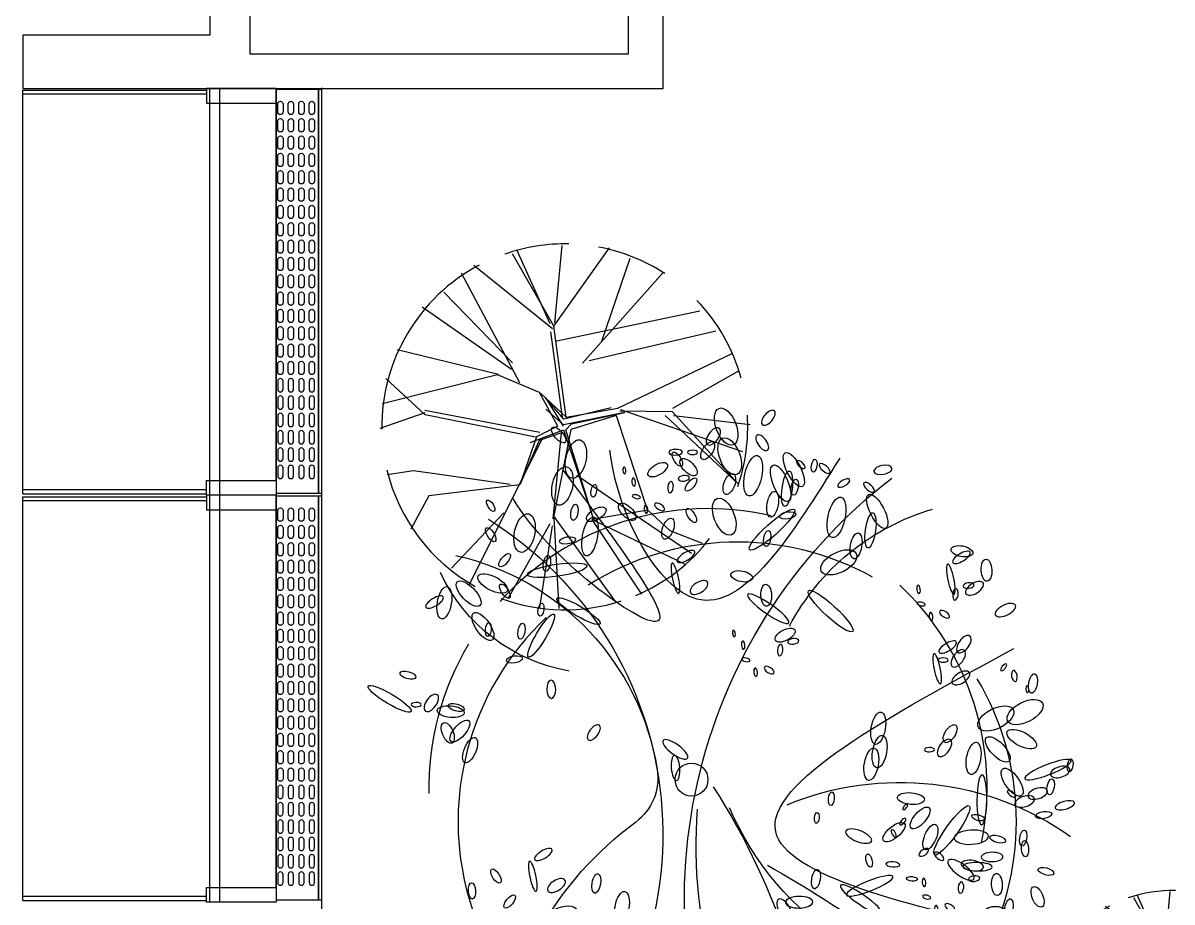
# Model space of a CAD drawing. Extents: x -284868 to 304789, y -137694 to 137894.
# Drawn here: x 122696 to 127005, y -33043 to -29747 of the extents above; entities that cross this region are included whole.
import ezdxf

# ---------------------------------------------------------------- set-up
doc = ezdxf.new("R2010")
doc.units = 0
doc.layers.get('0').update_dxf_attribs({"linetype": 'CONTINUOUS'})
for name, color, linetype in [('0-建筑外轮廓', 8, 'CONTINUOUS'), ('0-窗', 11, 'CONTINUOUS'), ('F-地漏', 8, 'CONTINUOUS'), ('P-平面植物', 251, 'CONTINUOUS')]:
    doc.layers.add(name, color=color, linetype=linetype)

# ---------------------------------------------------------------- blocks, each defined once
blk = doc.blocks.new('A$C3B8026B3')
for p, q in [((949.5, 3980), (949.5, 5395)), ((949.5, 2455), (949.5, 3870))]:
    blk.add_line(p, q)
at = {"elevation": 0}
for points in [[(0, 5444), (688, 5444), (688, 5429.5), (0, 5429.5)], [(0, 3931), (688, 3931), (688, 3945.5), (0, 3945.5)], [(0, 3919), (688, 3919), (688, 3904.5), (0, 3904.5)], [(0, 2406), (688, 2406), (688, 2420.5), (0, 2420.5)]]:
    blk.add_lwpolyline(points, dxfattribs=at)
for points in [[(0, 3931), (0, 5444)], [(700, 3925), (700, 5450)], [(737.5, 3925), (737.5, 5450)], [(700, 2400), (700, 3925)], [(737.5, 2400), (737.5, 3925)], [(0, 2406), (0, 3919)]]:
    blk.add_lwpolyline(points)
for points in [[(688, 5450), (688, 5395), (949.5, 5395), (949.5, 5450)], [(688, 3925), (688, 3980), (949.5, 3980), (949.5, 3925)], [(688, 3925), (688, 3870), (949.5, 3870), (949.5, 3925)], [(688, 2400), (688, 2455), (949.5, 2455), (949.5, 2400)]]:
    blk.add_lwpolyline(points, close=True)
blk = doc.blocks.new('A$C770634BF')
at = {"layer": '0-建筑外轮廓', "color": 42}
blk.add_lwpolyline([(750, -45950), (-1650, -45950), (-1650, -46150), (-950, -46150), (-950, -47250), (-1650, -47250), (-1650, -47450), (750, -47450)], close=True, dxfattribs=at)
at = {"layer": '0-建筑外轮廓', "color": 251}
blk.add_lwpolyline([(620, -46080), (-800, -46080), (-800, -47320), (620, -47320)], close=True, dxfattribs=at)
blk = doc.blocks.new('A$C678165FB')
for p, q in [((-36642.5, 2281, 0), (-36642.5, 3794)), ((-36640.4, 2281, 0), (-36640.4, 3794)), ((-36642.5, 756, 0), (-36642.5, 2269)), ((-36640.4, 756, 0), (-36640.4, 2269))]:
    blk.add_line(p, q)
for points in [[(-36630, 2281), (-36630, 3794), (-36800.5, 3794), (-36800.5, 2281)], [(-36630, 756), (-36630, 2269), (-36800.5, 2269), (-36800.5, 756)]]:
    blk.add_lwpolyline(points, close=True)
blk.add_lwpolyline([(-36630.5, 3800), (-36630.5, -530.5), (-25800, -530.5)])
for points in [[(-36775, 3740), (-36775, 3710, -1), (-36795, 3710), (-36795, 3740, -0.999999)], [(-36735.6, 3740), (-36735.6, 3710, -1), (-36755.6, 3710), (-36755.6, 3740, -0.999999)], [(-36696.3, 3740), (-36696.3, 3710, -1), (-36716.3, 3710), (-36716.3, 3740, -0.999999)], [(-36656.9, 3740), (-36656.9, 3710, -1), (-36676.9, 3710), (-36676.9, 3740, -0.999999)], [(-36775, 3675), (-36775, 3645, -1), (-36795, 3645), (-36795, 3675, -0.999999)], [(-36735.6, 3675), (-36735.6, 3645, -1), (-36755.6, 3645), (-36755.6, 3675, -0.999999)], [(-36696.3, 3675), (-36696.3, 3645, -1), (-36716.3, 3645), (-36716.3, 3675, -0.999999)], [(-36656.9, 3675), (-36656.9, 3645, -1), (-36676.9, 3645), (-36676.9, 3675, -0.999999)], [(-36775, 3610), (-36775, 3580, -1), (-36795, 3580), (-36795, 3610, -0.999999)], [(-36735.6, 3610), (-36735.6, 3580, -1), (-36755.6, 3580), (-36755.6, 3610, -0.999999)], [(-36696.3, 3610), (-36696.3, 3580, -1), (-36716.3, 3580), (-36716.3, 3610, -0.999999)], [(-36656.9, 3610), (-36656.9, 3580, -1), (-36676.9, 3580), (-36676.9, 3610, -0.999999)], [(-36775, 3545), (-36775, 3515, -1), (-36795, 3515), (-36795, 3545, -0.999999)], [(-36735.6, 3545), (-36735.6, 3515, -1), (-36755.6, 3515), (-36755.6, 3545, -0.999999)], [(-36696.3, 3545), (-36696.3, 3515, -1), (-36716.3, 3515), (-36716.3, 3545, -0.999999)], [(-36656.9, 3545), (-36656.9, 3515, -1), (-36676.9, 3515), (-36676.9, 3545, -0.999999)], [(-36775, 3480), (-36775, 3450, -1), (-36795, 3450), (-36795, 3480, -0.999999)], [(-36735.6, 3480), (-36735.6, 3450, -1), (-36755.6, 3450), (-36755.6, 3480, -0.999999)], [(-36696.3, 3480), (-36696.3, 3450, -1), (-36716.3, 3450), (-36716.3, 3480, -0.999999)], [(-36656.9, 3480), (-36656.9, 3450, -1), (-36676.9, 3450), (-36676.9, 3480, -0.999999)], [(-36775, 3415), (-36775, 3385, -1), (-36795, 3385), (-36795, 3415, -0.999999)], [(-36735.6, 3415), (-36735.6, 3385, -1), (-36755.6, 3385), (-36755.6, 3415, -0.999999)], [(-36696.3, 3415), (-36696.3, 3385, -1), (-36716.3, 3385), (-36716.3, 3415, -0.999999)], [(-36656.9, 3415), (-36656.9, 3385, -1), (-36676.9, 3385), (-36676.9, 3415, -0.999999)], [(-36775, 3350), (-36775, 3320, -1), (-36795, 3320), (-36795, 3350, -0.999999)], [(-36735.6, 3350), (-36735.6, 3320, -1), (-36755.6, 3320), (-36755.6, 3350, -0.999999)], [(-36696.3, 3350), (-36696.3, 3320, -1), (-36716.3, 3320), (-36716.3, 3350, -0.999999)], [(-36656.9, 3350), (-36656.9, 3320, -1), (-36676.9, 3320), (-36676.9, 3350, -0.999999)], [(-36775, 3285), (-36775, 3255, -1), (-36795, 3255), (-36795, 3285, -0.999999)], [(-36735.6, 3285), (-36735.6, 3255, -1), (-36755.6, 3255), (-36755.6, 3285, -0.999999)], [(-36696.3, 3285), (-36696.3, 3255, -1), (-36716.3, 3255), (-36716.3, 3285, -0.999999)], [(-36656.9, 3285), (-36656.9, 3255, -1), (-36676.9, 3255), (-36676.9, 3285, -0.999999)], [(-36775, 3220), (-36775, 3190, -1), (-36795, 3190), (-36795, 3220, -0.999999)], [(-36735.6, 3220), (-36735.6, 3190, -1), (-36755.6, 3190), (-36755.6, 3220, -0.999999)], [(-36696.3, 3220), (-36696.3, 3190, -1), (-36716.3, 3190), (-36716.3, 3220, -0.999999)], [(-36656.9, 3220), (-36656.9, 3190, -1), (-36676.9, 3190), (-36676.9, 3220, -0.999999)], [(-36775, 3155), (-36775, 3125, -1), (-36795, 3125), (-36795, 3155, -0.999999)], [(-36735.6, 3155), (-36735.6, 3125, -1), (-36755.6, 3125), (-36755.6, 3155, -0.999999)], [(-36696.3, 3155), (-36696.3, 3125, -1), (-36716.3, 3125), (-36716.3, 3155, -0.999999)], [(-36656.9, 3155), (-36656.9, 3125, -1), (-36676.9, 3125), (-36676.9, 3155, -0.999999)], [(-36775, 3090), (-36775, 3060, -1), (-36795, 3060), (-36795, 3090, -0.999999)], [(-36735.6, 3090), (-36735.6, 3060, -1), (-36755.6, 3060), (-36755.6, 3090, -0.999999)], [(-36696.3, 3090), (-36696.3, 3060, -1), (-36716.3, 3060), (-36716.3, 3090, -0.999999)], [(-36656.9, 3090), (-36656.9, 3060, -1), (-36676.9, 3060), (-36676.9, 3090, -0.999999)], [(-36775, 3025), (-36775, 2995, -1), (-36795, 2995), (-36795, 3025, -0.999999)], [(-36735.6, 3025), (-36735.6, 2995, -1), (-36755.6, 2995), (-36755.6, 3025, -0.999999)], [(-36696.3, 3025), (-36696.3, 2995, -1), (-36716.3, 2995), (-36716.3, 3025, -0.999999)], [(-36656.9, 3025), (-36656.9, 2995, -1), (-36676.9, 2995), (-36676.9, 3025, -0.999999)], [(-36775, 2960), (-36775, 2930, -1), (-36795, 2930), (-36795, 2960, -0.999999)], [(-36735.6, 2960), (-36735.6, 2930, -1), (-36755.6, 2930), (-36755.6, 2960, -0.999999)], [(-36696.3, 2960), (-36696.3, 2930, -1), (-36716.3, 2930), (-36716.3, 2960, -0.999999)], [(-36656.9, 2960), (-36656.9, 2930, -1), (-36676.9, 2930), (-36676.9, 2960, -0.999999)], [(-36775, 2895), (-36775, 2865, -1), (-36795, 2865), (-36795, 2895, -0.999999)], [(-36735.6, 2895), (-36735.6, 2865, -1), (-36755.6, 2865), (-36755.6, 2895, -0.999999)], [(-36696.3, 2895), (-36696.3, 2865, -1), (-36716.3, 2865), (-36716.3, 2895, -0.999999)], [(-36656.9, 2895), (-36656.9, 2865, -1), (-36676.9, 2865), (-36676.9, 2895, -0.999999)], [(-36775, 2830), (-36775, 2800, -1), (-36795, 2800), (-36795, 2830, -0.999999)], [(-36735.6, 2830), (-36735.6, 2800, -1), (-36755.6, 2800), (-36755.6, 2830, -0.999999)], [(-36696.3, 2830), (-36696.3, 2800, -1), (-36716.3, 2800), (-36716.3, 2830, -0.999999)], [(-36656.9, 2830), (-36656.9, 2800, -1), (-36676.9, 2800), (-36676.9, 2830, -0.999999)], [(-36775, 2765), (-36775, 2735, -1), (-36795, 2735), (-36795, 2765, -0.999999)], [(-36735.6, 2765), (-36735.6, 2735, -1), (-36755.6, 2735), (-36755.6, 2765, -0.999999)], [(-36696.3, 2765), (-36696.3, 2735, -1), (-36716.3, 2735), (-36716.3, 2765, -0.999999)], [(-36656.9, 2765), (-36656.9, 2735, -1), (-36676.9, 2735), (-36676.9, 2765, -0.999999)], [(-36775, 2670), (-36775, 2700, 1), (-36795, 2700), (-36795, 2670, 0.999999)], [(-36735.6, 2670), (-36735.6, 2700, 1), (-36755.6, 2700), (-36755.6, 2670, 0.999999)], [(-36696.3, 2670), (-36696.3, 2700, 1), (-36716.3, 2700), (-36716.3, 2670, 0.999999)], [(-36656.9, 2670), (-36656.9, 2700, 1), (-36676.9, 2700), (-36676.9, 2670, 0.999999)], [(-36775, 2605), (-36775, 2635, 1), (-36795, 2635), (-36795, 2605, 0.999999)], [(-36735.6, 2605), (-36735.6, 2635, 1), (-36755.6, 2635), (-36755.6, 2605, 0.999999)], [(-36696.3, 2605), (-36696.3, 2635, 1), (-36716.3, 2635), (-36716.3, 2605, 0.999999)], [(-36656.9, 2605), (-36656.9, 2635, 1), (-36676.9, 2635), (-36676.9, 2605, 0.999999)], [(-36775, 2540), (-36775, 2570, 1), (-36795, 2570), (-36795, 2540, 0.999999)], [(-36735.6, 2540), (-36735.6, 2570, 1), (-36755.6, 2570), (-36755.6, 2540, 0.999999)], [(-36696.3, 2540), (-36696.3, 2570, 1), (-36716.3, 2570), (-36716.3, 2540, 0.999999)], [(-36656.9, 2540), (-36656.9, 2570, 1), (-36676.9, 2570), (-36676.9, 2540, 0.999999)], [(-36775, 2475), (-36775, 2505, 1), (-36795, 2505), (-36795, 2475, 0.999999)], [(-36735.6, 2475), (-36735.6, 2505, 1), (-36755.6, 2505), (-36755.6, 2475, 0.999999)], [(-36696.3, 2475), (-36696.3, 2505, 1), (-36716.3, 2505), (-36716.3, 2475, 0.999999)], [(-36656.9, 2475), (-36656.9, 2505, 1), (-36676.9, 2505), (-36676.9, 2475, 0.999999)], [(-36775, 2410), (-36775, 2440, 1), (-36795, 2440), (-36795, 2410, 0.999999)], [(-36735.6, 2410), (-36735.6, 2440, 1), (-36755.6, 2440), (-36755.6, 2410, 0.999999)], [(-36696.3, 2410), (-36696.3, 2440, 1), (-36716.3, 2440), (-36716.3, 2410, 0.999999)], [(-36656.9, 2410), (-36656.9, 2440, 1), (-36676.9, 2440), (-36676.9, 2410, 0.999999)], [(-36775, 2345), (-36775, 2375, 1), (-36795, 2375), (-36795, 2345, 0.999999)], [(-36735.6, 2345), (-36735.6, 2375, 1), (-36755.6, 2375), (-36755.6, 2345, 0.999999)], [(-36696.3, 2345), (-36696.3, 2375, 1), (-36716.3, 2375), (-36716.3, 2345, 0.999999)], [(-36656.9, 2345), (-36656.9, 2375, 1), (-36676.9, 2375), (-36676.9, 2345, 0.999999)], [(-36775, 2215), (-36775, 2185, -1), (-36795, 2185), (-36795, 2215, -0.999999)], [(-36735.6, 2215), (-36735.6, 2185, -1), (-36755.6, 2185), (-36755.6, 2215, -0.999999)], [(-36696.3, 2215), (-36696.3, 2185, -1), (-36716.3, 2185), (-36716.3, 2215, -0.999999)], [(-36656.9, 2215), (-36656.9, 2185, -1), (-36676.9, 2185), (-36676.9, 2215, -0.999999)], [(-36775, 2150), (-36775, 2120, -1), (-36795, 2120), (-36795, 2150, -0.999999)], [(-36735.6, 2150), (-36735.6, 2120, -1), (-36755.6, 2120), (-36755.6, 2150, -0.999999)], [(-36696.3, 2150), (-36696.3, 2120, -1), (-36716.3, 2120), (-36716.3, 2150, -0.999999)], [(-36656.9, 2150), (-36656.9, 2120, -1), (-36676.9, 2120), (-36676.9, 2150, -0.999999)], [(-36775, 2085), (-36775, 2055, -1), (-36795, 2055), (-36795, 2085, -0.999999)], [(-36735.6, 2085), (-36735.6, 2055, -1), (-36755.6, 2055), (-36755.6, 2085, -0.999999)], [(-36696.3, 2085), (-36696.3, 2055, -1), (-36716.3, 2055), (-36716.3, 2085, -0.999999)], [(-36656.9, 2085), (-36656.9, 2055, -1), (-36676.9, 2055), (-36676.9, 2085, -0.999999)], [(-36775, 2020), (-36775, 1990, -1), (-36795, 1990), (-36795, 2020, -0.999999)], [(-36735.6, 2020), (-36735.6, 1990, -1), (-36755.6, 1990), (-36755.6, 2020, -0.999999)], [(-36696.3, 2020), (-36696.3, 1990, -1), (-36716.3, 1990), (-36716.3, 2020, -0.999999)], [(-36656.9, 2020), (-36656.9, 1990, -1), (-36676.9, 1990), (-36676.9, 2020, -0.999999)], [(-36775, 1955), (-36775, 1925, -1), (-36795, 1925), (-36795, 1955, -0.999999)], [(-36735.6, 1955), (-36735.6, 1925, -1), (-36755.6, 1925), (-36755.6, 1955, -0.999999)], [(-36696.3, 1955), (-36696.3, 1925, -1), (-36716.3, 1925), (-36716.3, 1955, -0.999999)], [(-36656.9, 1955), (-36656.9, 1925, -1), (-36676.9, 1925), (-36676.9, 1955, -0.999999)], [(-36775, 1890), (-36775, 1860, -1), (-36795, 1860), (-36795, 1890, -0.999999)], [(-36735.6, 1890), (-36735.6, 1860, -1), (-36755.6, 1860), (-36755.6, 1890, -0.999999)], [(-36696.3, 1890), (-36696.3, 1860, -1), (-36716.3, 1860), (-36716.3, 1890, -0.999999)], [(-36656.9, 1890), (-36656.9, 1860, -1), (-36676.9, 1860), (-36676.9, 1890, -0.999999)], [(-36775, 1825), (-36775, 1795, -1), (-36795, 1795), (-36795, 1825, -0.999999)], [(-36735.6, 1825), (-36735.6, 1795, -1), (-36755.6, 1795), (-36755.6, 1825, -0.999999)], [(-36696.3, 1825), (-36696.3, 1795, -1), (-36716.3, 1795), (-36716.3, 1825, -0.999999)], [(-36656.9, 1825), (-36656.9, 1795, -1), (-36676.9, 1795), (-36676.9, 1825, -0.999999)], [(-36775, 1760), (-36775, 1730, -1), (-36795, 1730), (-36795, 1760, -0.999999)], [(-36735.6, 1760), (-36735.6, 1730, -1), (-36755.6, 1730), (-36755.6, 1760, -0.999999)], [(-36696.3, 1760), (-36696.3, 1730, -1), (-36716.3, 1730), (-36716.3, 1760, -0.999999)], [(-36656.9, 1760), (-36656.9, 1730, -1), (-36676.9, 1730), (-36676.9, 1760, -0.999999)], [(-36775, 1695), (-36775, 1665, -1), (-36795, 1665), (-36795, 1695, -0.999999)], [(-36735.6, 1695), (-36735.6, 1665, -1), (-36755.6, 1665), (-36755.6, 1695, -0.999999)], [(-36696.3, 1695), (-36696.3, 1665, -1), (-36716.3, 1665), (-36716.3, 1695, -0.999999)], [(-36656.9, 1695), (-36656.9, 1665, -1), (-36676.9, 1665), (-36676.9, 1695, -0.999999)], [(-36775, 1630), (-36775, 1600, -1), (-36795, 1600), (-36795, 1630, -0.999999)], [(-36735.6, 1630), (-36735.6, 1600, -1), (-36755.6, 1600), (-36755.6, 1630, -0.999999)], [(-36696.3, 1630), (-36696.3, 1600, -1), (-36716.3, 1600), (-36716.3, 1630, -0.999999)], [(-36656.9, 1630), (-36656.9, 1600, -1), (-36676.9, 1600), (-36676.9, 1630, -0.999999)], [(-36775, 1565), (-36775, 1535, -1), (-36795, 1535), (-36795, 1565, -0.999999)], [(-36735.6, 1565), (-36735.6, 1535, -1), (-36755.6, 1535), (-36755.6, 1565, -0.999999)], [(-36696.3, 1565), (-36696.3, 1535, -1), (-36716.3, 1535), (-36716.3, 1565, -0.999999)], [(-36656.9, 1565), (-36656.9, 1535, -1), (-36676.9, 1535), (-36676.9, 1565, -0.999999)], [(-36775, 1500), (-36775, 1470, -1), (-36795, 1470), (-36795, 1500, -0.999999)], [(-36735.6, 1500), (-36735.6, 1470, -1), (-36755.6, 1470), (-36755.6, 1500, -0.999999)], [(-36696.3, 1500), (-36696.3, 1470, -1), (-36716.3, 1470), (-36716.3, 1500, -0.999999)], [(-36656.9, 1500), (-36656.9, 1470, -1), (-36676.9, 1470), (-36676.9, 1500, -0.999999)], [(-36775, 1435), (-36775, 1405, -1), (-36795, 1405), (-36795, 1435, -0.999999)], [(-36735.6, 1435), (-36735.6, 1405, -1), (-36755.6, 1405), (-36755.6, 1435, -0.999999)], [(-36696.3, 1435), (-36696.3, 1405, -1), (-36716.3, 1405), (-36716.3, 1435, -0.999999)], [(-36656.9, 1435), (-36656.9, 1405, -1), (-36676.9, 1405), (-36676.9, 1435, -0.999999)], [(-36775, 1370), (-36775, 1340, -1), (-36795, 1340), (-36795, 1370, -0.999999)], [(-36735.6, 1370), (-36735.6, 1340, -1), (-36755.6, 1340), (-36755.6, 1370, -0.999999)], [(-36696.3, 1370), (-36696.3, 1340, -1), (-36716.3, 1340), (-36716.3, 1370, -0.999999)], [(-36656.9, 1370), (-36656.9, 1340, -1), (-36676.9, 1340), (-36676.9, 1370, -0.999999)], [(-36775, 1305), (-36775, 1275, -1), (-36795, 1275), (-36795, 1305, -0.999999)], [(-36735.6, 1305), (-36735.6, 1275, -1), (-36755.6, 1275), (-36755.6, 1305, -0.999999)], [(-36696.3, 1305), (-36696.3, 1275, -1), (-36716.3, 1275), (-36716.3, 1305, -0.999999)], [(-36656.9, 1305), (-36656.9, 1275, -1), (-36676.9, 1275), (-36676.9, 1305, -0.999999)], [(-36775, 1240), (-36775, 1210, -1), (-36795, 1210), (-36795, 1240, -0.999999)], [(-36735.6, 1240), (-36735.6, 1210, -1), (-36755.6, 1210), (-36755.6, 1240, -0.999999)], [(-36696.3, 1240), (-36696.3, 1210, -1), (-36716.3, 1210), (-36716.3, 1240, -0.999999)], [(-36656.9, 1240), (-36656.9, 1210, -1), (-36676.9, 1210), (-36676.9, 1240, -0.999999)], [(-36775, 1145), (-36775, 1175, 1), (-36795, 1175), (-36795, 1145, 0.999999)], [(-36735.6, 1145), (-36735.6, 1175, 1), (-36755.6, 1175), (-36755.6, 1145, 0.999999)], [(-36696.3, 1145), (-36696.3, 1175, 1), (-36716.3, 1175), (-36716.3, 1145, 0.999999)], [(-36656.9, 1145), (-36656.9, 1175, 1), (-36676.9, 1175), (-36676.9, 1145, 0.999999)], [(-36775, 1080), (-36775, 1110, 1), (-36795, 1110), (-36795, 1080, 0.999999)], [(-36735.6, 1080), (-36735.6, 1110, 1), (-36755.6, 1110), (-36755.6, 1080, 0.999999)], [(-36696.3, 1080), (-36696.3, 1110, 1), (-36716.3, 1110), (-36716.3, 1080, 0.999999)], [(-36656.9, 1080), (-36656.9, 1110, 1), (-36676.9, 1110), (-36676.9, 1080, 0.999999)], [(-36775, 1015), (-36775, 1045, 1), (-36795, 1045), (-36795, 1015, 0.999999)], [(-36735.6, 1015), (-36735.6, 1045, 1), (-36755.6, 1045), (-36755.6, 1015, 0.999999)], [(-36696.3, 1015), (-36696.3, 1045, 1), (-36716.3, 1045), (-36716.3, 1015, 0.999999)], [(-36656.9, 1015), (-36656.9, 1045, 1), (-36676.9, 1045), (-36676.9, 1015, 0.999999)], [(-36775, 950), (-36775, 980, 1), (-36795, 980), (-36795, 950, 0.999999)], [(-36735.6, 950), (-36735.6, 980, 1), (-36755.6, 980), (-36755.6, 950, 0.999999)], [(-36696.3, 950), (-36696.3, 980, 1), (-36716.3, 980), (-36716.3, 950, 0.999999)], [(-36656.9, 950), (-36656.9, 980, 1), (-36676.9, 980), (-36676.9, 950, 0.999999)], [(-36775, 885), (-36775, 915, 1), (-36795, 915), (-36795, 885, 0.999999)], [(-36735.6, 885), (-36735.6, 915, 1), (-36755.6, 915), (-36755.6, 885, 0.999999)], [(-36696.3, 885), (-36696.3, 915, 1), (-36716.3, 915), (-36716.3, 885, 0.999999)], [(-36656.9, 885), (-36656.9, 915, 1), (-36676.9, 915), (-36676.9, 885, 0.999999)], [(-36775, 820), (-36775, 850, 1), (-36795, 850), (-36795, 820, 0.999999)], [(-36735.6, 820), (-36735.6, 850, 1), (-36755.6, 850), (-36755.6, 820, 0.999999)], [(-36696.3, 820), (-36696.3, 850, 1), (-36716.3, 850), (-36716.3, 820, 0.999999)], [(-36656.9, 820), (-36656.9, 850, 1), (-36676.9, 850), (-36676.9, 820, 0.999999)]]:
    blk.add_lwpolyline(points, format="xyb", close=True)
blk = doc.blocks.new('yld.studio@foxmail.com-15')
at = {"color": 251}
blk.add_circle((67569.1, -97904.1), 44.8, dxfattribs=at)
for centre, start, end in [((67613.8, -97926.4), 76.8896, 138.1177), ((67693.5, -98017.5), 61.0105, 122.2385), ((67613.8, -97926.4), 348.5882, 46.5714), ((67693.5, -98017.5), 133.1644, 165.3241), ((67613.8, -97926.4), 149.0435, 181.2033), ((67693.5, -98017.5), 332.7091, 30.6923), ((67693.5, -98017.5), 165.3241, 242.6562), ((67613.8, -97926.4), 270.5201, 325.0744), ((67613.8, -97926.4), 226.0477, 258.5353), ((67693.5, -98017.5), 254.641, 309.1952)]:
    blk.add_arc(centre, 760, start, end, dxfattribs=at)
for centre, major_axis, ratio in [((67663.4, -96943), (19.4, -49.7), 0.514982), ((67254.3, -97031.6), (-11.3, -52.2), 0.514982), ((67673.2, -97023.9), (19.4, -49.7), 0.514982), ((67477, -97060.3), (25.5, 15.6), 0.489709), ((67736.9, -97076.8), (-11.9, -54.9), 0.414379), ((67217.7, -97104.4), (-11.3, -52.2), 0.514982), ((67672.1, -97099.4), (-10.1, -28.2), 0.489709), ((67811.8, -97097.3), (20.7, -49.3), 0.38159), ((67829.2, -97112.1), (-6.6, -47.9), 0.283409), ((67658.2, -97188.3), (19.4, -49.7), 0.514982), ((67964, -97190.2), (-11.9, -54.9), 0.414379), ((67309.9, -97181.8), (25.5, 15.6), 0.489709), ((67788.2, -97223.4), (61.1, 54.6), 0.200035), ((67114.4, -97233.1), (-11.3, -52.2), 0.514982), ((67292.6, -97242.3), (-10.1, -52.5), 0.38159), ((67505.1, -97221), (-10.1, -28.2), 0.489709), ((68056.3, -97225.4), (-6.6, -47.9), 0.283409), ((68305.4, -97282.5), (29.4, -5.6), 0.489709), ((67203.3, -97334.2), (81.1, 11.7), 0.200035), ((67705.7, -97350.7), (29.4, -5.6), 0.489709), ((67947.6, -97445.4), (60.3, -55.5), 0.200035), ((67261.4, -97445.4), (58.6, -34.7), 0.200035), ((67015.8, -97495.7), (-1.6, -18.4), 0.42873), ((67159.8, -97512.1), (-34.6, -58.6), 0.200035), ((66747.1, -97684.1), (58.6, -34.7), 0.200035), ((66913.5, -97719.2), (36.8, -3.3), 0.42873), ((66905.5, -97776.9), (11.5, -27.6), 0.489709), ((66938.4, -97771.9), (24.3, 27.9), 0.42873), ((67949.6, -97956.2), (-1.6, -18.4), 0.42873), ((68166.5, -97955.7), (36.8, -3.3), 0.42873), ((68191.5, -98008.5), (24.3, 27.9), 0.42873), ((67910, -98008.5), (-1.3, -14.7), 0.42873), ((68024.2, -98058.1), (34.2, -14.2), 0.42873), ((68120.5, -98047.2), (28.4, 23.7), 0.42873), ((68477, -98092.3), (1.2, -22.2), 0.42873), ((68117.3, -98134.9), (18.4, -1.6), 0.42873), ((68333.6, -98138.1), (29.4, -5.6), 0.489709), ((68169.5, -98174.6), (14.7, -1.3), 0.42873), ((66971.4, -98207), (1.2, -22.2), 0.42873), ((68511.2, -98223.3), (11.5, -27.6), 0.489709), ((67005.6, -98338), (11.5, -27.6), 0.489709), ((68259, -98339.9), (22.6, -19.6), 0.489709), ((67011.1, -98356.1), (-10.1, -28.2), 0.489709), ((67332.3, -98569.6), (1.2, -22.2), 0.42873), ((67092.3, -98640.9), (60.3, -55.5), 0.200035), ((67635.7, -98626.5), (29.4, -5.6), 0.489709), ((67465.8, -98681.4), (29.4, -5.6), 0.489709), ((67366.5, -98700.6), (11.5, -27.6), 0.489709), ((67375.5, -98793.4), (-11.9, -54.9), 0.414379), ((68060.6, -98772.1), (26.3, -4.6), 0.42873), ((67467.8, -98828.7), (-6.6, -47.9), 0.283409), ((67561.1, -98828.3), (22.6, -19.6), 0.489709)]:
    blk.add_ellipse(centre, major_axis=major_axis, ratio=ratio, start_param=3.141593, end_param=9.424778, dxfattribs=at)
at = {"color": 251, "extrusion": (0, 0, -1)}
for centre, major_axis, ratio in [((67778.4, -96919), (16.2, 18.9), 0.489709), ((67628.5, -96969.7), (-16.1, -22.2), 0.514982), ((67761.8, -96987), (14.5, -20.2), 0.489709), ((67525.9, -97012.8), (18.3, 0.3), 0.42873), ((67571.9, -97013.2), (13.7, 0.2), 0.42873), ((67613.2, -97008.6), (-16.1, -22.2), 0.514982), ((67866.7, -97046.5), (11.1, -9.8), 0.42873), ((67931.5, -97057), (13.9, -12.2), 0.42873), ((67386.2, -97062.4), (1.02, -9.08), 0.42873), ((67411.5, -97094.1), (1.3, -11.3), 0.42873), ((67512.1, -97107.8), (-1.7, -15.2), 0.489709), ((67547.9, -97083.7), (15.2, 1.9), 0.489709), ((68052.3, -97108.4), (13.9, -12.2), 0.42873), ((67445.3, -97167.8), (1.3, -11.3), 0.42873), ((67553.9, -97296.7), (23.5, 14.1), 0.38159), ((68303.9, -97299.1), (23.5, 14.1), 0.38159), ((67525.2, -97355.9), (8.6, -41.1), 0.200035), ((68275.2, -97358.3), (8.6, -41.1), 0.200035), ((67589.5, -97381), (23.2, 14.6), 0.514982), ((68187.1, -97386.2), (1.3, -11.3), 0.42873), ((68287.7, -97400), (-1.7, -15.2), 0.489709), ((68323.5, -97375.8), (15.2, 1.9), 0.489709), ((68339.5, -97383.4), (23.2, 14.6), 0.514982), ((66869.4, -97420.7), (23.5, 14.1), 0.38159), ((67778, -97438.9), (56, -38.7), 0.200035), ((68220.9, -97459.9), (1.3, -11.3), 0.42873), ((67684.4, -97506.4), (1.02, -9.08), 0.42873), ((68310.6, -97535.1), (-16.1, -22.2), 0.514982), ((67709.7, -97538.1), (1.3, -11.3), 0.42873), ((67810.3, -97551.8), (-1.7, -15.2), 0.489709), ((67846.1, -97527.6), (15.2, 1.9), 0.489709), ((68266.5, -97543.2), (23.5, 14.1), 0.38159), ((68237.9, -97602.3), (8.6, -41.1), 0.200035), ((68254, -97578.6), (13.7, 0.2), 0.42873), ((68295.2, -97573.9), (-16.1, -22.2), 0.514982), ((67743.5, -97611.8), (1.3, -11.3), 0.42873), ((68302.2, -97627.4), (23.2, 14.6), 0.514982), ((68483.4, -97658.1), (1.02, -9.08), 0.42873), ((66819.6, -97700.1), (13.7, 0.2), 0.42873), ((66860.8, -97695.4), (-16.1, -22.2), 0.514982), ((67303.1, -97776.1), (-15, -19.8), 0.489709), ((68273.2, -97779.1), (-16.1, -22.2), 0.514982), ((67524.9, -97821.9), (33.3, -24.2), 0.336016), ((68257.9, -97817.9), (-16.1, -22.2), 0.514982), ((68216.7, -97822.6), (13.7, 0.2), 0.42873), ((67525.5, -97872.5), (2.8, -34.2), 0.336016), ((68539.8, -97877), (63.3, 25.1), 0.200035), ((68359.6, -97958.9), (-0.6, -68.1), 0.200035), ((68440.1, -97942.8), (11.1, -8), 0.42873), ((67165.7, -98108.1), (23.5, 14.1), 0.38159), ((68243.4, -98112.8), (11.6, -10), 0.489709), ((68387.5, -98114.8), (29.6, 0.5), 0.42873), ((67137, -98167.3), (8.6, -41.1), 0.200035), ((68302.8, -98149.7), (34.8, -25.2), 0.368424), ((68054.1, -98193.3), (63.3, 25.1), 0.200035), ((68338.4, -98173.8), (15.2, 1.9), 0.489709), ((67201.3, -98192.4), (23.2, 14.6), 0.514982), ((68031, -98230.6), (56, -38.7), 0.200035), ((68201.9, -98184.2), (1.3, -11.3), 0.42873), ((68302.6, -98198), (-1.7, -15.2), 0.489709), ((67823.4, -98262.4), (16.7, -33), 0.42873), ((67862.3, -98238), (37, 0.6), 0.42873), ((68235.8, -98257.9), (1.3, -11.3), 0.42873), ((67945.7, -98301.2), (21.8, -16.6), 0.38159), ((67996.3, -98304.6), (37, 0.6), 0.42873), ((67172.4, -98344), (-16.1, -22.2), 0.514982), ((67455.4, -98343.8), (61, 30.3), 0.200035), ((67967.6, -98355.4), (22.2, -29.6), 0.42873), ((67137.4, -98356.7), (-1.1, -27.4), 0.514982), ((67157, -98382.9), (-16.1, -22.2), 0.514982), ((67606.4, -98395.3), (-26.1, -35.9), 0.514982), ((67880.7, -98365.6), (22.2, -16.1), 0.514982), ((67115.8, -98387.5), (13.7, 0.2), 0.42873), ((67936.1, -98405.3), (11.7, -35.1), 0.42873), ((67964.2, -98379.5), (22.2, -16.1), 0.514982), ((68003.1, -98394.8), (22.2, -16.1), 0.514982), ((68035.6, -98399.2), (26.6, -25.7), 0.42873), ((67710.7, -98500.7), (-27, -35.3), 0.38159), ((67447.1, -98505.8), (18.5, 0.3), 0.42873), ((67583.9, -98530.6), (-26.1, -35.9), 0.514982), ((67189.9, -98542.6), (1.3, -11.3), 0.42873), ((67290.6, -98556.3), (-1.7, -15.2), 0.489709), ((67323, -98549), (18.5, 0.3), 0.42873), ((67326.4, -98532.1), (15.2, 1.9), 0.489709), ((67388.3, -98543.5), (-5.6, -17.6), 0.42873), ((67559.1, -98593.6), (-26.1, -35.9), 0.514982), ((67223.8, -98616.3), (1.3, -11.3), 0.42873), ((67268, -98584.8), (14.8, 0.2), 0.42873), ((67492.3, -98601.1), (22.2, 0.3), 0.42873), ((67611.5, -98676.1), (-26.1, -35.9), 0.514982), ((68134.7, -98714.4), (20, -21.8), 0.42873)]:
    blk.add_ellipse(centre, major_axis=major_axis, ratio=ratio, dxfattribs=at)
at = {"color": 251}
for centre, major_axis, ratio in [((67207.5, -96965.7), (17.5, -20.2), 0.42873), ((67530.4, -97031.6), (11.9, -18.8), 0.42873), ((67847.6, -97060.3), (23.4, -46.1), 0.368424), ((67561, -97053.5), (21.2, -21.1), 0.489709), ((67903, -97049.6), (-3.1, -17.5), 0.42873), ((67303.2, -97117.9), (-3.1, -17.5), 0.42873), ((67567.8, -97101), (14.1, 17.2), 0.42873), ((67850, -97108.1), (-3.9, -21.9), 0.42873), ((67790, -97154.4), (-6.2, -35.1), 0.42873), ((68074.8, -97173.7), (23.4, -46.1), 0.368424), ((67022.5, -97158.6), (9.5, -15.1), 0.42873), ((67250.3, -97176.4), (-3.9, -21.9), 0.42873), ((67393.9, -97175), (21.2, -21.1), 0.489709), ((67568.6, -97185), (11.9, -18.8), 0.42873), ((67831, -97184.7), (22, 3.3), 0.42873), ((67022.6, -97237.5), (11.9, -18.8), 0.42873), ((67775.1, -97247.4), (-3.9, -21.9), 0.42873), ((67231.2, -97252.9), (22, 3.3), 0.42873), ((68017.1, -97267.7), (-6.2, -35.1), 0.42873), ((67060, -97306.9), (14.1, 17.2), 0.42873), ((67175.3, -97315.6), (-3.9, -21.9), 0.42873), ((67970, -97312.6), (47.6, 24.1), 0.514982), ((68372.2, -97334), (1.5, -29.9), 0.489709), ((67027.5, -97370.2), (39.5, -20.6), 0.42873), ((66896.3, -97422.6), (-7.7, -43.9), 0.42873), ((66962.2, -97398.1), (30.9, -32.1), 0.42873), ((67060.8, -97390.9), (11.9, -18.8), 0.42873), ((67772.4, -97402.2), (1.5, -29.9), 0.489709), ((67001.3, -97487.3), (25.5, -36.5), 0.42873), ((67159.2, -97441.7), (-3.1, -17.5), 0.42873), ((68423.5, -97442.7), (26.4, 14.1), 0.489709), ((67106.2, -97500.2), (-3.9, -21.9), 0.42873), ((67823.8, -97510.9), (26.4, 14.1), 0.489709), ((67087.2, -97576.8), (22, 3.3), 0.42873), ((66796.9, -97619.6), (21.5, -5.9), 0.42873), ((68498.8, -97642.3), (-4.6, -26.3), 0.42873), ((66928.4, -97707.6), (21.5, -5.9), 0.42873), ((68477.2, -97720.2), (47.6, 24.1), 0.514982), ((68077.4, -97764.3), (-7.7, -43.9), 0.42873), ((68397.6, -97737.7), (47.6, 24.1), 0.514982), ((66966.2, -97824), (-14.2, -34.2), 0.42873), ((68081.2, -97828), (-7.7, -43.9), 0.42873), ((68402.9, -97822), (30.9, -32.1), 0.42873), ((68468.2, -97794.1), (39.5, -20.6), 0.42873), ((68058.6, -97862.3), (-7.7, -43.9), 0.42873), ((68337, -97846.5), (-7.7, -43.9), 0.42873), ((68599.9, -97865.5), (-3.1, -17.5), 0.42873), ((68442, -97911.2), (25.5, -36.5), 0.42873), ((68546.9, -97924), (-3.9, -21.9), 0.42873), ((68277.8, -98042.3), (-47.6, -66.7), 0.200035), ((68349.4, -98007.7), (17.2, -4.8), 0.42873), ((68527.9, -98000.6), (22, 3.3), 0.42873), ((68219.3, -98060.5), (-14.2, -34.2), 0.42873), ((68472, -98063.3), (-3.9, -21.9), 0.42873), ((68402.6, -98066), (21.5, -5.9), 0.42873), ((68052.6, -98124.7), (4.3, -18), 0.42873), ((67036.5, -98166.7), (11.9, -18.8), 0.42873), ((67309.7, -98186.7), (-4.6, -26.3), 0.42873), ((67907.8, -98174.9), (-4.6, -26.3), 0.42873), ((68400.4, -98189.6), (1.5, -29.9), 0.489709), ((68534.1, -98154), (21.5, -5.9), 0.42873), ((67073.9, -98236.2), (14.1, 17.2), 0.42873), ((67379.6, -98252.7), (-7.7, -43.9), 0.42873), ((68433, -98255.1), (-4.6, -26.3), 0.42873), ((67028.5, -98268.7), (21.5, -5.9), 0.42873), ((67208.5, -98282.1), (47.6, 24.1), 0.514982), ((68398, -98264), (29.9, -1.4), 0.489709), ((66900, -98310.1), (21.2, -21.1), 0.489709), ((67383.3, -98316.4), (-7.7, -43.9), 0.42873), ((67074.7, -98320.2), (11.9, -18.8), 0.42873), ((67360.7, -98350.6), (-7.7, -43.9), 0.42873), ((68166.8, -98351.5), (47.6, 24.1), 0.514982), ((68331.8, -98350.6), (47.6, 24.1), 0.514982), ((68340.4, -98325.5), (-8.4, -28.7), 0.489709), ((68411.4, -98333), (47.6, 24.1), 0.514982), ((68175.4, -98355.7), (26.4, 14.1), 0.489709), ((68432.6, -98359.2), (-4.6, -26.3), 0.42873), ((66892.4, -98378.7), (29.9, -1.4), 0.489709), ((67380.9, -98411.7), (-4.6, -26.3), 0.42873), ((66834.9, -98440.3), (-8.4, -28.7), 0.489709), ((67035.7, -98416.7), (-4.6, -26.3), 0.42873), ((67831.4, -98483.5), (55.5, 60.3), 0.200035), ((68331.4, -98454.6), (47.6, 24.1), 0.514982), ((68411, -98437.1), (47.6, 24.1), 0.514982), ((67063.3, -98448.5), (-3.1, -17.5), 0.42873), ((66934.5, -98512.2), (47.6, 24.1), 0.514982), ((67014.1, -98494.7), (47.6, 24.1), 0.514982), ((67279.7, -98507.1), (47.6, 24.1), 0.514982), ((67359.3, -98489.6), (47.6, 24.1), 0.514982), ((67964.1, -98505.9), (24.1, -47.6), 0.514982), ((68050.4, -98472.9), (9.5, -15.1), 0.42873), ((68272.1, -98495.6), (47.1, 25.3), 0.38159), ((67010.4, -98507), (-3.9, -21.9), 0.42873), ((67257.9, -98543.3), (21.5, -5.9), 0.42873), ((66991.3, -98583.6), (22, 3.3), 0.42873), ((66935.4, -98646.3), (-3.9, -21.9), 0.42873), ((67220, -98652.1), (47.1, 25.3), 0.38159), ((67389.3, -98631.2), (21.5, -5.9), 0.42873), ((67494, -98639.9), (-4.6, -26.3), 0.42873), ((68115.9, -98682.7), (-8.4, -28.7), 0.489709), ((67392.8, -98735.4), (47.6, 24.1), 0.514982), ((67472.4, -98717.8), (47.6, 24.1), 0.514982), ((68088.7, -98705.3), (11.9, -18.8), 0.42873), ((67253.3, -98741.3), (29.9, -1.4), 0.489709), ((67486.3, -98777), (23.4, -46.1), 0.368424), ((67532.5, -98732.8), (1.5, -29.9), 0.489709), ((67677.1, -98810.2), (-47.6, -66.7), 0.200035), ((67195.7, -98802.8), (-8.4, -28.7), 0.489709), ((67583.9, -98841.6), (26.4, 14.1), 0.489709), ((67428.6, -98871), (-6.2, -35.1), 0.42873), ((67415.2, -98959.7), (-4.6, -26.3), 0.42873)]:
    blk.add_ellipse(centre, major_axis=major_axis, ratio=ratio, dxfattribs=at)
at = {"color": 251, "extrusion": (0, 0, -1)}
for centre, major_axis, ratio, start_param, end_param in [((68090.2, -97061), (24.4, 4.5), 0.489709, 3.141593, 9.424778), ((69001.1, -98232.5), (-810.2, -1204.4), 1, 0.509025, 1.892273), ((67983.5, -97096.8), (16, 9.3), 0.42873, 3.141593, 9.424778), ((67418.7, -97133.9), (11.2, -2.4), 0.42873, 3.141593, 9.424778), ((67482.3, -97161.8), (13.1, -8.1), 0.489709, 3.141593, 9.424778), ((68406.4, -97786.5), (-392.2, -511.7), 1, 1.400805, 2.202876), ((66478.9, -98053.1), (-567.5, -838), 1, 3.105711, 4.936061), ((66772.4, -97989.1), (-386.4, -598.3), 1, 2.788021, 3.97962), ((67318.1, -97137.7), (-272.6, -392.7), 1, -0.434629, 0.525976), ((68194.3, -97426), (11.2, -2.4), 0.42873, 3.141593, 9.424778), ((68257.9, -97454), (13.1, -8.1), 0.489709, 3.141593, 9.424778), ((67716.9, -97577.9), (11.2, -2.4), 0.42873, 3.141593, 9.424778), ((67780.5, -97605.8), (13.1, -8.1), 0.489709, 3.141593, 9.424778), ((68418.9, -97598.5), (7.58, 8.54), 0.42873, 3.141593, 9.424778), ((67187.2, -97658.2), (0.7, -24.8), 0.489709, 3.141593, 9.424778), ((68448, -97621.9), (2.8, -15.1), 0.489709, 3.141593, 9.424778), ((67328, -97899.9), (15.3, -148.7), 1, 4.655583, 5.753079), ((68136.6, -98718.5), (-417.3, -690.5), 1, 2.207479, 3.211548), ((68572.7, -97883.4), (26.2, 8.1), 0.514982, 3.141593, 9.424778), ((66052.6, -98936), (-1046.4, -1553.2), 1, 3.548561, 4.075938), ((68475.9, -97963.8), (26.2, 8.1), 0.514982, 3.141593, 9.424778), ((68511.5, -97941.9), (26.2, 8.1), 0.514982, 3.141593, 9.424778), ((68414.2, -97664.8), (-459.3, -662), 1, -0.636767, 0.561589), ((68150.9, -97978.5), (6.06, 6.83), 0.42873, 3.141593, 9.424778), ((68585.2, -97974.1), (26.4, 7.5), 0.38159, 3.141593, 9.424778), ((68862.2, -98087.1), (-700.6, -1072), 1, 0.330518, 1.072389), ((68144.2, -98018.5), (7.58, 8.54), 0.42873, 3.141593, 9.424778), ((67968.9, -98774.1), (-537.4, -764.5), 1, 1.051392, 1.896333), ((68119.6, -98050.5), (5.71, -9.89), 0.42873, 3.141593, 9.424778), ((68330.9, -98061), (46.6, 2.5), 0.414379, 3.141593, 9.424778), ((68201.4, -98102.4), (12.5, 8.9), 0.489709, 3.141593, 9.424778), ((66155.5, -101029.5), (-1867.3, -2738.9), 1, 3.053829, 3.274954), ((68347.7, -98141.3), (40.2, -0.9), 0.283409, 3.141593, 9.424778), ((68209.2, -98224), (11.2, -2.4), 0.42873, 3.141593, 9.424778), ((68272.8, -98252), (13.1, -8.1), 0.489709, 3.141593, 9.424778), ((68350.7, -99188.4), (-780.5, -1093.4), 1, 1.306696, 1.710792), ((67880.1, -98296.6), (35, 23.2), 0.200035, 3.141593, 9.424778), ((67194.6, -98317.9), (38.8, -16.3), 0.200035, 3.141593, 9.424778), ((67718.3, -98394.4), (37.6, -56.7), 0.200035, 3.141593, 9.424778), ((68007.7, -98436), (0.2, -13.7), 0.42873, 3.141593, 9.424778), ((67197.2, -98582.4), (11.2, -2.4), 0.42873, 3.141593, 9.424778), ((67260.8, -98610.3), (13.1, -8.1), 0.489709, 3.141593, 9.424778), ((68088.4, -98702.2), (26, -30.7), 0.283409, 3.141593, 9.424778)]:
    blk.add_ellipse(centre, major_axis=major_axis, ratio=ratio, start_param=start_param, end_param=end_param, dxfattribs=at)
at = {"color": 251}
for points, knots in [([(67972.5, -97028.9), (67842.1, -97237.8), (67602.7, -97621.4), (67367.4, -97180.3), (67347.5, -97011.8), (67347, -97007.4)], [0, 0, 0, 0, 251.74209, 462.284988, 467.902625, 467.902625, 467.902625, 467.902625]), ([(67219.2, -97062.1), (67368.1, -97260.6), (67674.4, -97668.7), (67174.1, -97295.7), (67083.8, -97139.5), (67083, -97138.2)], [0, 0, 0, 0, 223.251607, 459.141302, 461.114298, 461.114298, 461.114298, 461.114298]), ([(68493.5, -98324.8), (68159.1, -98245.9), (67459.4, -98081), (68108.2, -97730.2), (68447, -97547)], [0, 0, 0, 0, 150.094152, 314.060203, 314.060203, 314.060203, 314.060203]), ([(67562.7, -98902.2), (67548.2, -98675.3), (67519.3, -98224.5), (67359, -98644.8), (67279.3, -98853.5)], [0, 0, 0, 0, 93.467467, 185.701754, 185.701754, 185.701754, 185.701754])]:
    blk.add_open_spline(points, degree=3, knots=knots, dxfattribs=at)
blk = doc.blocks.new('yld.studio@foxmail.com-2-220')
at = {"color": 251, "ltscale": 100}
for p, q in [((8513.9, -109870.1), (8534.1, -109657.1)), ((8510.1, -109877.5), (8397.2, -109679.9)), ((8501.1, -109873.4), (8409.6, -109669)), ((8511.1, -109879.5), (8664.3, -109664.1)), ((8643.6, -109920.9), (8721.4, -109692)), ((8507.4, -109887.1), (8290.8, -109712.8)), ((8417.6, -110035.7), (8256.9, -109733.9)), ((8589.8, -109981.6), (8812.1, -109731.5)), ((8397.2, -109980.4), (8208.1, -109785.5)), ((8394.9, -109998.4), (8148.5, -109827.1)), ((8515.1, -109920.7), (8913.5, -109837.6)), ((8545.1, -110130), (8511.1, -109879.5)), ((8535.1, -110130.3), (8503.4, -109895.4)), ((8608.5, -109974.4), (8957.6, -109892.2)), ((8358.7, -110012.5), (8079.5, -109944.3)), ((8687.6, -110105.4), (9004.3, -109954.2)), ((8839.3, -110105.6), (9019, -110003.9)), ((8356.4, -110013.7), (8038, -110093.8)), ((8157, -110123.6), (8048.7, -110023.6)), ((8471.5, -110062), (8356.4, -110013.7)), ((8521.9, -110154.8), (8471.5, -110062)), ((8545.1, -110130), (8474.7, -110063.6)), ((8488.6, -110076.5), (8536.7, -110154.5)), ((8539, -110135.6), (8488.6, -110076.5)), ((8669.6, -110104.1), (8539, -110135.6)), ((8545.1, -110130), (8687.6, -110105.4)), ((8155.7, -110118.3), (8032.3, -110161.7)), ((8472.3, -110172.8), (8155.6, -110112.1)), ((8461.2, -110185.6), (8157, -110123.6)), ((8538, -110151.7), (8489.4, -110108)), ((8707.1, -110117.1), (8538, -110151.7)), ((8682.6, -110125.1), (8557.8, -110163.7)), ((8559.5, -110148.7), (8707.1, -110117.1)), ((8682.6, -110125.1), (8768.3, -110384.4)), ((8692.8, -110112.7), (8836.9, -110114.6)), ((8694.6, -110108.9), (9030.8, -110225)), ((8818.2, -110125.1), (9019, -110313.5)), ((9019, -110313.5), (8836.9, -110114.6)), ((8840.8, -110125.9), (9051.6, -110150.2)), ((8445.9, -110200), (8538.1, -110165.1)), ((8521.9, -110154.8), (8463.3, -110184.6)), ((8557.8, -110163.7), (8509.5, -110410)), ((8538.1, -110165.1), (8622.5, -110416.5)), ((8544.7, -110164.9), (8559.5, -110148.7)), ((8622.5, -110416.5), (8544.7, -110164.9)), ((8477.1, -110193.3), (8277.6, -110592.7)), ((8463.3, -110184.6), (8417.7, -110316.4)), ((8470.5, -110194.6), (8417.7, -110316.4)), ((8532.4, -110173.4), (8470.5, -110194.6)), ((8509.5, -110410), (8532.4, -110173.4)), ((8125, -110277.7), (8052.4, -110289.4)), ((8391, -110315.4), (8125, -110277.7)), ((8574.8, -110289.9), (8890.1, -110505.1)), ((8417.7, -110316.4), (8166.6, -110346.4)), ((8166.6, -110346.4), (8117, -110438.8)), ((8771.5, -110385.9), (8615.9, -110411.9)), ((8768.3, -110384.4), (8830.5, -110442)), ((8373.7, -110393.6), (8229.8, -110545.8)), ((8511.4, -110403.8), (8679.8, -110638.2)), ((8511.4, -110406.1), (8525.2, -110657)), ((8615.9, -110411.9), (8752.8, -110617.3)), ((8622.3, -110415), (8875.2, -110535.6)), ((8500, -110423.7), (8384.7, -110630.9)), ((8507.1, -110429.3), (8471.5, -110654.4)), ((8830.5, -110442), (8919.5, -110477.1))]:
    blk.add_line(p, q, dxfattribs=at)
for start, end in [(88.6766, 109.1318), (56.9006, 79.3688), (117.8667, 180.7636), (15.425, 43.7388), (340.9435, 3.7139), (193.5797, 240.7292), (292.8624, 322.3567), (249.5801, 287.9773)]:
    blk.add_arc((8541.4, -110156.9), 504, start, end, dxfattribs=at)

msp = doc.modelspace()

# ---------------------------------------------------------------- block references
at = {"color": 0}
msp.add_blockref('A$C770634BF', (124346.5, 17457.3), dxfattribs=at)
at = {"layer": '0-窗'}
msp.add_blockref('A$C3B8026B3', (122696.5, -35442.7), dxfattribs=at)
at = {"layer": 'F-地漏'}
msp.add_blockref('A$C678165FB', (160446.5, -33790.1), dxfattribs=at)
at = {"layer": 'P-平面植物'}
for name, p, xscale, yscale, zscale in [('yld.studio@foxmail.com-2-220', (113100.3, 118699.3), 1.361334557724074, 1.361334557724074, 1.361334557724074), ('yld.studio@foxmail.com-15', (32145.8, 102251.8), 1.377219718655452, 1.377219718655452, 1.377219718655452)]:
    msp.add_blockref(name, p, dxfattribs=dict(at, xscale=xscale, yscale=yscale, zscale=zscale))
msp.add_blockref('yld.studio@foxmail.com-2-220', (118464.5, 76653.3), dxfattribs=at)

doc.saveas('drawing.dxf')
